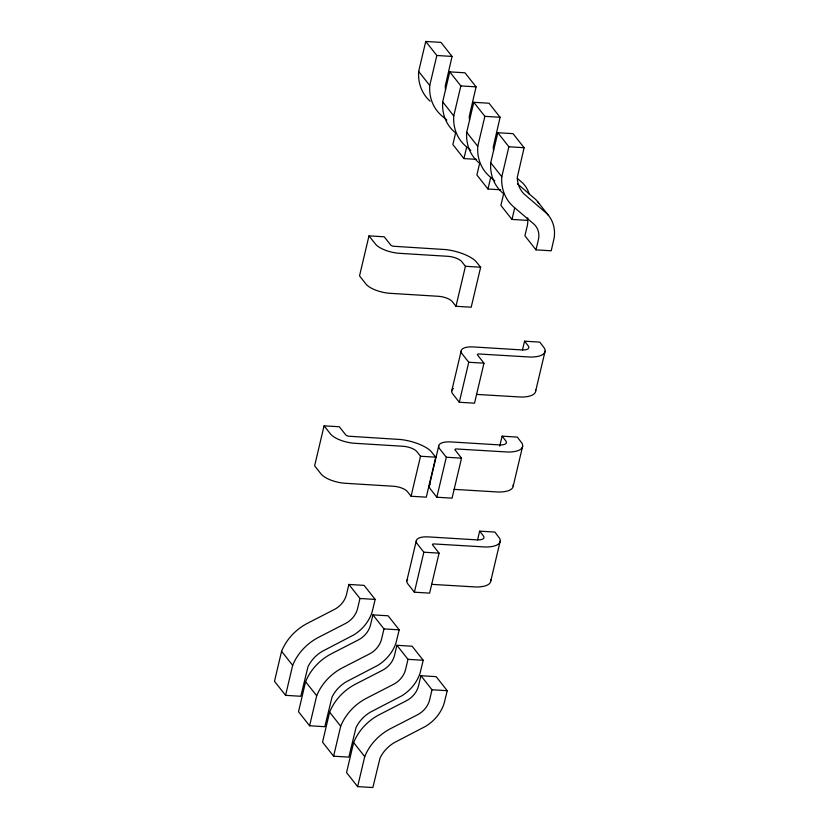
<?xml version="1.0" encoding="UTF-8"?>
<svg xmlns="http://www.w3.org/2000/svg" width="829" height="829" viewBox="0 0 829 829"><rect width="100%" height="100%" fill="white"/><g stroke="black" fill="none" stroke-linecap="round" stroke-linejoin="round"><path stroke-width="1.24" d="M324.077 425.826L314.626 465.815L321.092 474.012A19.347 7.15 13.3 0 0 345.32 483.286L393.526 486.25A11.057 4.093 13.3 0 1 407.371 491.556L411.07 496.239L426.293 497.172L435.743 457.183L430.665 450.966A27.678 10.238 13.3 0 0 400.821 439.536L348.885 436.23A2.725 1.005 13.3 0 1 345.942 435.111L339.299 426.759L324.077 425.826L330.543 434.013A19.347 7.15 13.3 0 0 354.771 443.297L402.987 446.261A11.057 4.093 13.3 0 1 416.832 451.567L420.521 456.251L435.743 457.183M368.988 235.871L359.527 275.86L365.993 284.057A19.347 7.15 13.3 0 0 390.221 293.331L438.437 296.295A11.057 4.093 13.3 0 1 452.282 301.601L455.971 306.284L471.193 307.217L480.654 267.228L475.566 261.011A27.678 10.238 13.3 0 0 445.733 249.581L393.785 246.275A2.725 1.005 13.3 0 1 390.842 245.156L384.21 236.804L368.988 235.871L375.454 244.058A19.347 7.15 13.3 0 0 399.682 253.342L447.888 256.306A11.057 4.093 13.3 0 1 461.732 261.612L465.432 266.296L480.654 267.228M281.58 651.304L274.492 681.293L285.58 695.344L300.803 696.277L307.973 666.765A31.336 26.383 -38.3 0 1 322.253 651.356L353.61 635.024A37.243 31.357 -38.3 0 0 372.066 612.165L375.185 599.419L364.097 585.378L348.874 584.445L346.512 594.434A20.642 17.378 -38.3 0 1 334.388 609.46L307.549 623.263A47.927 40.362 -38.3 0 0 281.58 651.304L292.668 665.345L285.58 695.344M430.116 101.211A47.927 40.362 -38.3 0 1 418.655 71.439L425.743 41.45L440.966 42.383L452.054 56.424L445.277 85.967A31.336 26.383 -38.3 0 0 445.546 89.76M446.81 120.039L441.898 115.863A47.927 40.362 -38.3 0 1 429.743 85.48L436.831 55.491L425.743 41.45M305.6 681.728L298.513 711.717L309.59 725.769L324.823 726.701L331.994 697.189A31.336 26.383 -38.3 0 1 346.263 681.78L377.63 665.459A37.243 31.357 -38.3 0 0 396.086 642.589L399.205 629.843L388.117 615.802L372.895 614.869L370.532 624.859A20.642 17.378 -38.3 0 1 358.408 639.884L331.569 653.687A47.927 40.362 -38.3 0 0 305.6 681.728L316.688 695.769L309.59 725.769M454.831 132.246A47.927 40.362 -38.3 0 1 442.676 101.863L449.764 71.874L464.986 72.807L476.074 86.848L469.287 116.392A31.336 26.383 -38.3 0 0 469.566 120.184M470.82 150.463L465.919 146.287A47.927 40.362 -38.3 0 1 453.764 115.915L460.851 85.915L449.764 71.874M329.621 712.152L322.533 742.152L333.61 756.193L348.833 757.126L356.014 727.613A31.336 26.383 -38.3 0 1 370.283 712.204L401.65 695.883A37.243 31.357 -38.3 0 0 420.106 673.013L423.215 660.267L412.137 646.226L396.904 645.294L394.542 655.283A20.642 17.378 -38.3 0 1 382.428 670.309L355.589 684.112A47.927 40.362 -38.3 0 0 329.621 712.152L340.698 726.194L333.61 756.193M476.799 160.795A47.927 40.362 -38.3 0 1 466.696 132.288L473.784 102.299L489.006 103.231L500.094 117.283L493.307 146.816A31.336 26.383 -38.3 0 0 493.587 150.609M348.874 584.445L359.962 598.486L357.6 608.476A20.642 17.378 -38.3 0 1 345.475 623.501L318.637 637.304A47.927 40.362 -38.3 0 0 292.668 665.345M476.634 159.365L463.939 158.588L466.312 148.588A20.642 17.378 -38.3 0 0 466.603 147.054M494.84 180.888L489.929 176.722A47.927 40.362 -38.3 0 1 477.773 146.339L484.861 116.34L473.784 102.299M411.07 496.239L420.521 456.251M455.971 306.284L465.432 266.296M353.631 742.577L346.543 772.576L357.631 786.617L372.853 787.55L380.034 758.038A31.336 26.383 -38.3 0 1 394.303 742.629L425.671 726.308A37.243 31.357 -38.3 0 0 444.116 703.438L447.235 690.692L436.147 676.651L420.925 675.718L418.562 685.718A20.642 17.378 -38.3 0 1 406.438 700.733L379.599 714.536A47.927 40.362 -38.3 0 0 353.631 742.577L364.719 756.618L357.631 786.617M500.82 191.219A47.927 40.362 -38.3 0 1 490.706 162.722L497.804 132.723L513.027 133.656L524.104 147.707L517.327 177.24A31.336 26.383 -38.3 0 0 524.011 193.934L546.871 213.592A37.243 31.357 -38.3 0 1 554.135 238.037L551.223 250.793L536 249.861L524.912 235.819L527.275 225.82A20.642 17.378 -38.3 0 0 527.462 218.286M372.895 614.869L383.972 628.91L381.609 638.91A20.642 17.378 -38.3 0 1 369.496 653.926L342.646 667.728A47.927 40.362 -38.3 0 0 316.688 695.769M500.654 189.789L487.96 189.012L490.322 179.012A20.642 17.378 -38.3 0 0 490.623 177.479M536 249.861L538.363 239.861A20.642 17.378 -38.3 0 0 533.586 223.809L513.949 207.146A47.927 40.362 -38.3 0 1 501.794 176.764L508.882 146.764L497.804 132.723M406.801 580.953L416.262 540.964M429.256 485.981L438.707 445.981M451.712 390.998L461.162 351.009M479.649 531.14L494.872 532.073L499.586 538.28A27.678 10.238 13.3 0 1 485.68 547.016L433.909 543.938A2.725 1.005 13.3 0 0 432.541 544.798L439.069 553.14L429.619 593.129L414.396 592.196L423.847 552.207L417.381 544.011A19.347 7.15 13.3 0 1 428.676 536.912L476.882 539.876A11.057 4.093 13.3 0 0 483.338 535.824L479.649 531.14L477.577 539.886M502.094 436.168L517.317 437.101L522.042 443.297A27.678 10.238 13.3 0 1 508.125 452.043L456.364 448.966A2.725 1.005 13.3 0 0 454.986 449.826L461.525 458.168L452.064 498.156L436.842 497.224L446.303 457.225L439.836 449.038A19.347 7.15 13.3 0 1 451.131 441.94L499.338 444.904A11.057 4.093 13.3 0 0 505.794 440.841L502.094 436.168L499.732 446.157M524.55 341.185L539.772 342.118L544.487 348.325A27.678 10.238 13.3 0 1 530.581 357.061L478.81 353.983A2.725 1.005 13.3 0 0 477.442 354.853L483.97 363.185L474.52 403.174L459.297 402.241L468.748 362.252L462.281 354.056A19.347 7.15 13.3 0 1 473.577 346.957L521.793 349.921A11.057 4.093 13.3 0 0 528.239 345.869L524.55 341.185L522.477 349.931M396.904 645.294L407.992 659.335L405.63 669.335A20.642 17.378 -38.3 0 1 393.506 684.35L366.667 698.153A47.927 40.362 -38.3 0 0 340.698 726.194M527.741 218.079L527.203 220.369L511.98 219.436L514.343 209.436A20.642 17.378 -38.3 0 0 514.643 207.903M420.925 675.718L432.013 689.759L429.65 699.759A20.642 17.378 -38.3 0 1 417.526 714.774L390.687 728.577A47.927 40.362 -38.3 0 0 364.719 756.618M490.747 581.119L500.198 541.13M513.203 486.136L522.653 446.147M535.648 391.164L545.109 351.175M436.831 55.491L452.054 56.424M460.851 85.915L476.074 86.848M484.861 116.34L500.094 117.283M508.882 146.764L524.104 147.707M468.748 362.252L483.97 363.185M476.509 394.397L521.13 397.05A27.678 10.238 13.3 0 0 535.575 389.775M446.303 457.225L461.525 458.168M454.054 489.369L498.675 492.032A27.678 10.238 13.3 0 0 513.12 484.747M423.847 552.207L439.069 553.14M431.608 584.352L476.219 587.005A27.678 10.238 13.3 0 0 490.675 579.73M359.962 598.486L375.185 599.419M383.972 628.91L399.205 629.843M407.992 659.335L423.215 660.267M432.013 689.759L447.235 690.692M517.244 178.266L522.85 183.168A37.243 31.357 -38.3 0 1 529.285 194.224M517.389 183.8L535.783 199.551A37.243 31.357 -38.3 0 1 538.985 203.571M537.482 201.478L548.56 215.519M418.655 71.439L429.743 85.48M442.676 101.863L453.764 115.915M466.696 132.288L477.773 146.339M490.706 162.722L501.794 176.764M463.939 158.588L452.862 144.547L455.225 134.547A20.642 17.378 -38.3 0 0 455.525 133.013M487.96 189.012L476.882 174.971L479.245 164.971A20.642 17.378 -38.3 0 0 479.535 163.437M511.98 219.436L500.892 205.395L503.255 195.395A20.642 17.378 -38.3 0 0 503.555 193.862M459.297 402.241L452.831 394.055A19.347 7.15 13.3 0 1 451.981 390.096M436.842 497.224L430.375 489.027A19.347 7.15 13.3 0 1 430.116 484.271M414.396 592.196L407.93 584.01A19.347 7.15 13.3 0 1 407.661 579.243M478.851 162.671A47.927 40.362 -38.3 0 1 477.463 161.437M502.861 193.105A47.927 40.362 -38.3 0 1 501.483 191.862M452.561 389.288A19.347 7.15 13.3 0 1 453.463 388.583"/></g></svg>
